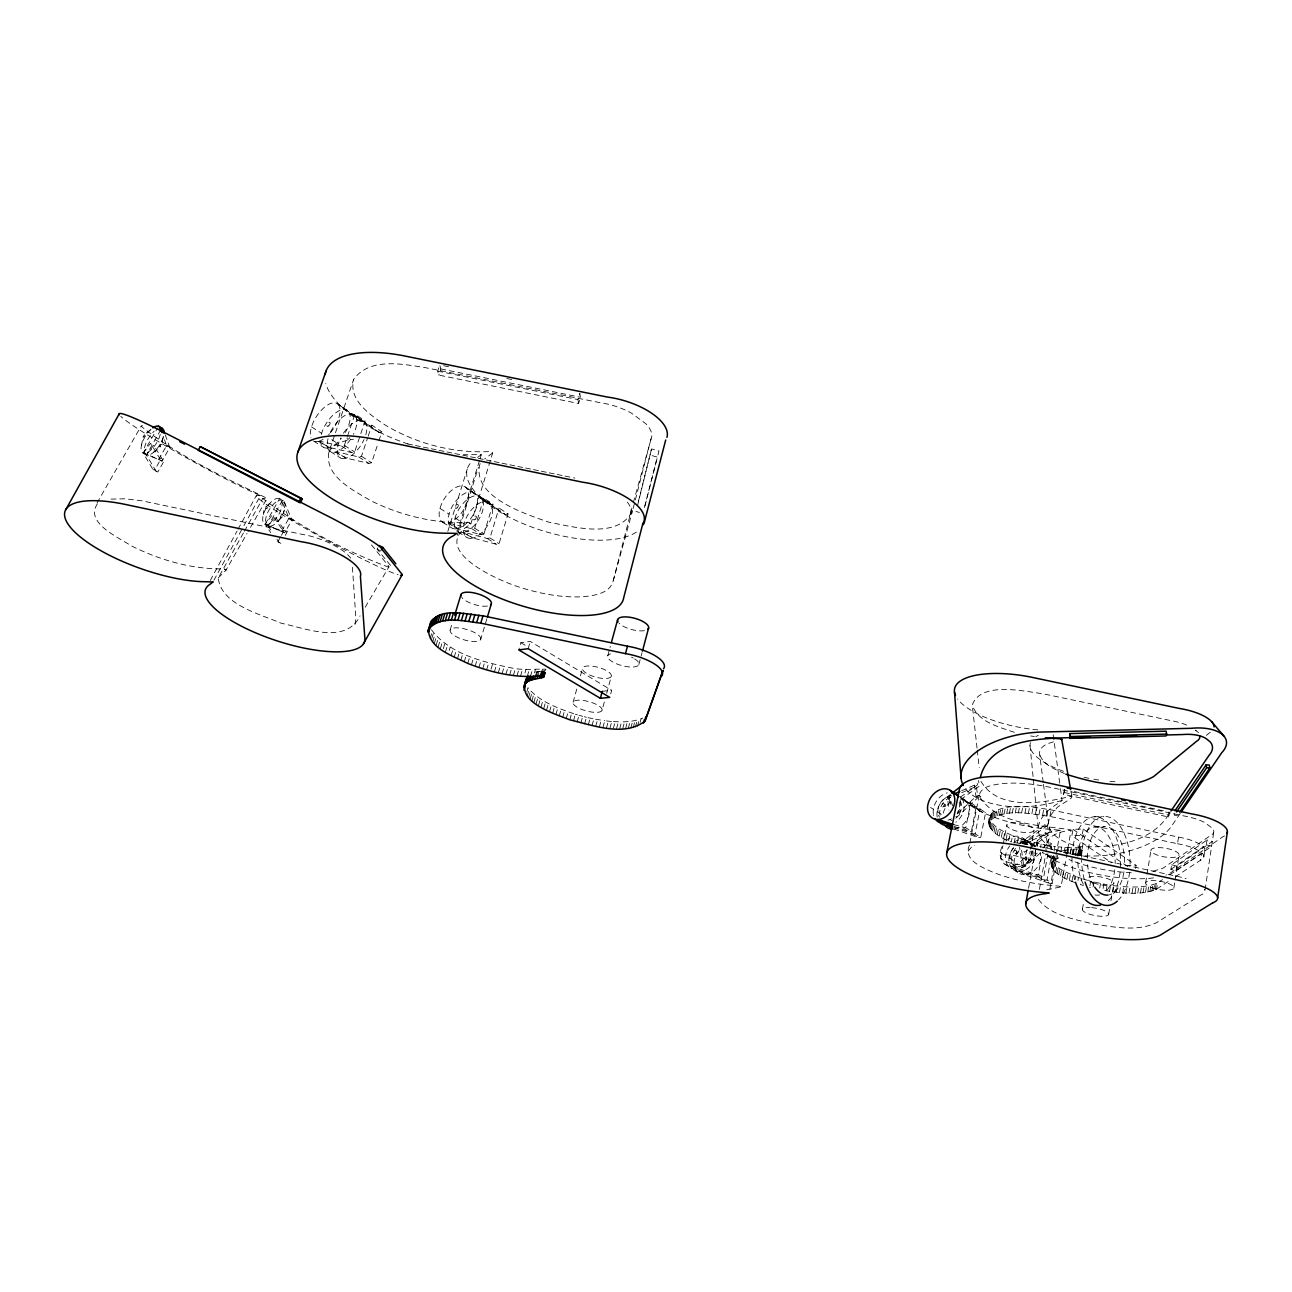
<?xml version="1.0" encoding="UTF-8"?>
<svg xmlns="http://www.w3.org/2000/svg" width="1292" height="1292" viewBox="0 0 1292 1292"><rect width="100%" height="100%" fill="white"/><g stroke="black" fill="none" stroke-linecap="round" stroke-linejoin="round"><path stroke-width="0.75" stroke-dasharray="5 3.75" d="M980.951 781.321C998.522 810.795 1041.837 803.333 1069.905 796.502C1078.255 796.098 1056.614 805.95 1056.21 808.776C1032.841 830.853 1068.952 848.246 1088.575 846.728C1118.113 847.423 1153.998 840.591 1169.793 812.668M977.043 748.133L972.278 705.125C980.58 680.949 1024.346 691.382 1043.306 693.836L1170.407 720.5A31.121 11.16 9.2 0 1 1188.269 725.781M161.694 444.658L160.466 444.545L159.74 446.806L161.565 445.159L163.616 435.517M1066.255 857.484L1071.084 830.126L1068.807 829.416C1039.236 825.33 996.503 824.425 979.239 796.179C980.079 786.343 992.854 785.116 1000.509 783.76C1017.951 781.951 1035.586 784.099 1052.641 787.845L1183.601 815.882A32.219 10.255 9.6 0 1 1204.838 822.6L1212.542 828.35A32.203 10.239 9.5 0 1 1210.313 835.649L1162.671 868.402L1151.43 871.664M969.436 845.081C962.992 859.681 981.403 867.045 991.707 871.712C1012.993 880.433 1035.909 884.342 1058.746 886.086L1061.055 886.829L1065.9 859.438M990.415 815.155C989.107 826.735 1004.255 831.402 1012.524 835.714L1011.345 841.98C999.475 838.12 980.257 826.282 992.724 812.232C1010.409 802.542 1032.13 807.08 1051.107 809.858L1178.546 837.119A28.214 8.721 9.7 0 1 1201.447 853.705M480.107 463.489C470.724 496.645 525.553 513.99 548.761 522.178C573.713 526.861 618.464 539.765 632.628 510.55L650.813 439.409A43.007 19.17 16.5 0 0 645.871 423.76L631.368 413.085A43.056 19.218 16.6 0 0 600.764 402.813L426.166 367.816C402.926 364.053 369.754 357.125 353.685 379.331L328.83 452.216C324.373 476.522 353.394 490.379 370.772 500.666C400.665 515.556 434.047 523.583 467.51 522.646A3.521 1.34 17.4 0 1 469.077 522.775L470.837 523.89A3.311 1.26 17.4 0 1 470.498 524.342C427.313 549.471 498.76 580.851 519.513 587.182C539.83 593.626 561.164 597.825 582.547 596.759C593.787 595.677 610.018 593.771 613.248 580.689L632.628 510.55M431.447 629.753C449.874 654.333 483.063 662.085 511.729 667.98C522.985 670.467 534.517 668.804 545.789 669.191C546.661 672.244 535.13 670.677 532.595 673.31M142.508 425.601L141.232 426.408C178.183 455.801 221.901 476.247 264.214 496.919L267.024 498.47L248.016 531.739M144.252 434.645L143.412 437.18L145.14 435.452L144.316 434.597L150.647 429.574M1205.081 889.768L1213.689 832.419M1175.203 876.897L1200.494 860.262L1201.495 853.721L1169.002 875.33M1203.869 856.58L1204.871 850.007M1170.891 869.403L1206.308 844.807L1207.051 839.962L1212.445 841.415L1176.77 866.141L1176.043 870.792L1170.891 869.403L1171.618 864.768L1207.051 839.962M1173.879 887.927L1174.783 882.113M1175.09 880.175L1179.015 855.013A14.244 4.361 9.8 0 0 1158.601 847.633A14.244 4.361 9.8 0 0 1157.309 855.078A14.244 4.361 9.8 0 0 1179.015 855.013M1178.546 837.119L1177.513 843.724L1049.911 816.415C1030.645 814.331 1004.885 806.886 989.188 821.518M1089.899 885.763L1090.69 881.209L1103.852 884.148L1102.819 890.236C1120.003 892.917 1138.43 895.711 1155.242 889.817L1156.227 883.599L1162.509 879.642M1155.242 889.817L1156.647 889.106L1157.648 882.888M1064.447 789.428L1063.574 794.305L1168.21 816.915L1168.985 811.974M1168.21 816.915L1169.858 811.877M1147.781 892.013L1148.766 885.827L1156.227 883.599M1149.896 891.561L1150.897 885.375M1151.866 891.044L1152.852 884.858M1153.643 890.463L1154.628 884.261M1137.784 893.095L1138.785 886.958L1148.766 885.827M1140.481 892.933L1141.482 886.78M1143.065 892.691L1144.05 886.538M1145.633 882.969L1150.93 850.184M1145.487 892.384L1146.488 886.215M1129.014 893.16L1130.032 887.039L1138.785 886.958M1135.603 868.482L1136.12 865.333L1083.261 829.012L1073.006 829.335L1071.859 835.779L1111.669 862.781M1132.034 893.208L1133.052 887.087M1134.974 893.192L1135.975 887.055M243.397 533.031L218.251 577.912C220.98 604.785 260.435 614.12 281.333 623.261C305.3 628.154 345.836 645.176 360.097 615.848M1119.502 892.578L1120.503 886.473L1130.032 887.039M1122.732 892.837L1123.749 886.732M1125.913 893.03L1126.915 886.91M1109.537 891.367L1110.555 885.278L1120.503 886.473M1108.697 914.268L1109.667 908.454M1110.975 900.686L1113.898 883.227M1112.88 891.835L1113.914 885.747M1116.207 892.239L1117.225 886.134M1106.178 890.834L1107.212 884.745L1110.555 885.278M1093.92 882.032L1092.87 888.105L1089.64 887.281M1099.734 888.072L1100.509 883.502M1082.421 909.326L1083.746 901.59M1043.242 782.354L1039.43 753.058C1040.173 745.258 1049.411 742.932 1055.726 741.285M1083.261 829.012L1082.131 835.472L1071.859 835.779M1080.225 847.713L1071.391 847.633L1070.277 853.931L1079.127 854.028L1080.225 847.713L1082.631 848.15L1081.356 854.61L1075.396 855.304M1075.154 879.481L1075.687 876.428C1067.547 872.31 1051.026 868.062 1053.012 856.354C1045.389 871.018 1064.075 878.415 1074.637 882.517M1079.127 854.028L1080.823 847.794M1079.773 855.143L1080.887 848.828L1082.631 848.15M1080.177 855.062L1081.436 847.891M1080.548 854.981L1081.646 848.666M1080.855 854.868L1082.034 848.004M1081.129 854.755L1082.228 848.44M1077.964 880.514L1078.497 877.462L1075.687 876.428M1078.497 877.462L1081.42 878.463L1080.354 884.552L1083.374 885.504M1070.147 854.093L1070.971 849.377L1080.887 848.828M1066.934 879.254L1067.999 873.15M1072.844 853.883L1073.668 849.167M1073.345 853.931L1074.443 847.633M1069.372 880.369L1070.438 874.28M1075.671 853.737L1076.494 849.006M1071.94 881.451L1073.006 875.362M1077.835 855.239L1079.046 847.584M1078.529 853.964L1079.628 847.633M1057.131 873.457L1058.229 867.336M1060.845 851.864L1061.685 847.148L1071.391 847.633M1058.746 874.636L1059.844 868.515M1064.156 852.106L1064.996 847.391M1060.554 875.798L1061.636 869.694M1065.496 853.188L1066.045 850.055L1070.971 849.377M1062.525 876.961L1063.591 870.856M1067.402 852.268L1068.226 847.552M1067.87 852.817L1068.436 849.684M1064.64 878.108L1065.722 872.019M1051.365 855.918L1056.485 859.293L1052.189 883.324L1047.037 880.013L1051.365 855.918L1048.684 855.982L1045.68 853.883M1051.284 865.543L1052.592 857.323M1063.574 794.305L1064.996 789.25M1054.094 851.153L1054.934 846.454L1061.685 847.148M1051.494 866.609L1053.642 855.433M1051.93 867.707L1053.028 861.554M1051.898 862.539L1053.384 860.763L1054.498 854.561M1052.56 868.822L1053.674 862.685M1053.384 860.763L1055.548 853.737M1049.911 889.106L1060.457 830.223L1053.626 829.626A72.917 23.353 10.9 0 1 962.572 798.472M1053.416 869.968L1054.514 863.831M1054.433 859.955L1055.693 859.196L1056.808 852.962M1057.486 851.557L1058.342 846.841M1055.693 859.196L1057.163 858.486L1058.277 852.252M1055.693 872.294L1056.791 866.173M1047.941 853.657L1043.581 877.785L1038.364 874.442L1042.418 852.122M1044.033 848.004L1044.598 844.871L1027.689 840.947L1012.524 835.714M1049.911 816.415L1051.107 809.858M1039.382 889.397L1045.826 853.786M1046.197 851.799C1044.081 835.601 1058.439 831.854 1071.084 830.158M1047.489 848.602L1048.054 845.469L1054.934 846.454M1050.945 849.135L1051.51 846.002M1028.561 888.282L1036.895 842.788M1042.644 815.107L1043.839 808.566M1037.153 846.615L1037.734 843.482M1040.577 847.342L1041.158 844.209M1046.278 815.72L1047.473 809.18M1031.872 813.718L1033.083 807.193M1027.124 844.08L1027.689 840.947M1035.425 814.105L1036.636 807.565M1030.418 844.968L1030.984 841.851M1028.093 862.491L1030.192 851.105M1030.548 849.215L1034.036 830.239M1039.026 814.558L1040.222 808.033M1033.762 845.824L1034.343 842.691M1017.418 842.626L1018.29 837.943M1024.96 813.201L1026.171 806.692M1020.47 843.676L1021.342 838.992M1028.384 813.427L1029.595 806.902M1023.894 843.111L1024.475 839.994M1008.632 840.817L1009.811 834.567M1015.27 813.056L1016.481 806.563M1018.387 813.023L1019.598 806.531M1014.172 843.111L1015.351 836.845M1021.617 813.072L1022.844 806.563M1004.142 814.025L1005.37 807.565M1001.365 837.2L1002.56 830.918M1006.694 813.669L1007.922 807.193M1003.642 838.427L1004.821 832.161M1000.751 857.177L1002.899 845.824M1003.254 843.934L1006.823 825.023M1009.407 813.379L1010.635 806.902M1006.064 839.638L1007.243 833.372M1012.266 813.185L1013.493 806.692M994.113 816.964L995.341 810.552M992.627 830.901L993.839 824.603M995.728 816.237L996.956 809.809M994 832.177L995.211 825.879M997.553 815.575L998.781 809.147M995.567 833.437L996.778 827.138M999.572 814.994L1000.799 808.55M997.327 834.697L998.522 828.414M1001.768 814.477L1002.996 808.017M999.265 835.956L1000.46 829.674M988.735 823.682L990.076 816.221M988.848 824.829L990.964 814.122M989.188 825.992L991.739 813.153M989.72 827.203L990.948 820.872M991.497 818.627L992.724 812.232M990.479 828.414L991.707 822.1M992.692 817.771L993.919 811.36M991.448 829.658L992.676 823.343M979.998 808.937L985.554 812.603L980.757 837.426L975.153 833.824L979.998 808.937L977.285 809.05L960.344 797.326M141.393 445.675L143.218 436.405M970.663 802.784L976.268 806.483L971.39 831.402L965.738 827.768L970.663 802.784L967.934 802.897L961.329 798.262M969.824 843.111L979.497 793.676M365.232 607.175L389.037 566.639L370.594 543.77A38.469 2.794 28.6 0 0 369.237 542.236M638.313 501.748L651.523 448.938L658.968 450.989L644.514 507.611M637.521 505.689L651.523 448.938M613.248 580.689L632.773 504.655M644.417 507.578L657.305 457.093L649.844 455.042M470.805 524.019L492.704 452.911L489.442 451.57C453.217 453.379 416.767 443.802 385.662 425.326C370.675 415.297 348.097 400.326 353.685 379.331M637.457 726.475L639.265 719.596L642.689 718.094M640.17 722.325L641.09 718.885M628.283 728.365L630.108 721.517L639.265 719.596M630.851 728.042L632.66 721.178M633.242 727.606L635.05 720.758M635.438 727.089L637.247 720.225M619.692 728.769L621.5 721.953L630.108 721.517M638.862 664.54L642.011 652.735M622.696 728.736L624.52 721.905M625.57 728.591L627.379 721.76M282.237 516.332C277.909 513.522 282.027 524.213 284.095 510.808M609.937 728.317L611.762 721.517L621.5 721.953M613.296 728.559L615.121 721.76M616.542 728.72L618.367 721.905M610.712 693.852L611.665 690.316L530.253 641.446L520.886 642.689L518.786 649.908M602.944 727.541L604.785 720.742L611.762 721.517M606.481 727.977L608.306 721.178M592.011 725.7L593.868 718.917L604.785 720.742M595.709 726.395L597.55 719.612M602.072 710.293A15.036 4.829 15.2 0 0 581.658 700.296A15.036 4.829 15.2 0 0 579.026 708.242A15.036 4.829 15.2 0 0 602.072 710.293L604.64 700.829M606.691 693.271L611.31 676.233A14.939 5.039 15.3 0 0 591.106 666.058A14.939 5.039 15.3 0 0 588.377 674.376A14.939 5.039 15.3 0 0 611.31 676.233M599.359 727.008L601.2 720.225M265.425 508.095C270.545 510.502 264.117 500.327 263.406 514.523M584.565 724.037L586.423 717.27L593.868 718.917M588.296 724.909L590.153 718.126M607.725 655.916L610.325 646.371M573.454 720.984L575.328 714.218C558.322 708.387 539.765 702.057 527.976 687.732L526.005 694.611M577.136 722.067L579.01 715.3L575.328 714.218M580.851 723.1L582.708 716.317L586.423 717.27M566.219 718.61L568.109 711.827M573.083 702.331L577.282 687.199M580.431 675.845L582.53 668.271M569.804 719.822L571.678 713.055M633.306 502.733L651.62 437.132M559.258 715.994L561.148 709.211M562.698 717.318L564.588 710.552M549.536 711.714L551.458 704.931M552.669 713.184L554.575 706.401M555.915 714.605L557.805 707.822M540.993 707.144L542.915 700.329M543.69 708.694L545.612 701.895M546.548 710.212L548.47 703.429M540.476 674.553L541.477 671.033M541.106 674.085L542.624 668.788M541.203 675.877L543.205 668.82M533.903 702.412L535.841 695.581M541.816 675.942L543.835 668.868M542.688 674.279L543.69 670.758M542.462 676.023L544.465 668.949M543.108 676.12L545.127 669.062M536.083 703.995L538.021 697.163M543.415 677.509L545.789 669.191M543.738 677.379L545.999 670.16M544.19 677.04L546.468 669.337M538.457 705.577L540.395 698.762M530.414 676.556L532.433 669.514M527.152 696.13L529.122 689.266M534.468 672.922L535.469 669.401M528.525 697.68L530.495 690.816M535.615 675.49L536.632 671.985M536.325 676.233L538.344 669.191M530.108 699.247L532.078 692.399M537.94 674.973L538.958 671.452M531.9 700.829L533.854 693.982M524.956 672.938L525.973 669.418M527.249 676.54L529.268 669.514M513.376 675.49L515.411 668.497M516.994 675.91L519.029 668.901M528.153 648.697L530.253 641.446M520.531 676.233L522.549 669.224M505.915 674.359L507.966 667.366M509.678 674.973L511.729 667.98M494.384 671.953L496.435 664.96M578.59 403.492L577.992 399.583L579.833 393.333L580.415 397.242L578.59 403.492L438.812 375.1L437.713 371.127L439.716 364.925L440.814 368.914L438.812 375.1M498.26 672.841L500.311 665.865M502.103 673.649L504.155 666.656M486.616 669.902L488.683 662.909M491.008 669.224L492.559 663.975M478.928 667.528L481.012 660.535M482.756 668.755L484.839 661.762M471.418 664.863L473.518 657.886M480.737 639.298A15.989 5.362 16.6 0 0 459.258 627.96A15.989 5.362 16.6 0 0 456.334 636.762A15.989 5.362 16.6 0 0 480.737 639.298L486.874 618.755M475.149 666.236L477.233 659.243M460.743 660.438L462.859 653.429M458.595 532.191A20.817 11.16 -57.3 0 0 463.166 532.53L473.05 538.021L496.257 544.223L499.051 543.722L508.031 513.909L499.035 508.047L496.257 508.612L480.317 496.774A20.817 11.16 -57.3 0 0 459.79 507.756A20.817 11.16 -57.3 0 0 457.368 531.497L479.542 460.453M464.216 661.956L466.315 654.963M467.769 663.442L469.868 656.449M508.031 513.909L505.237 514.458L481.383 497.695A20.817 11.16 -57.3 0 1 480.317 516.671A20.817 11.16 -57.3 0 1 464.022 532.32L487.181 538.473L489.975 537.94L499.035 508.047M454.17 657.224L456.286 650.215M457.4 658.855L459.516 651.846M445.369 652.185L447.517 645.16M483.87 534.064L492.995 504.122L483.886 498.179L481.108 498.76L465.265 486.987A20.947 11.095 -57.3 0 0 442.139 502.669A20.947 11.095 -57.3 0 0 447.953 522.937L457.11 528.703L481.092 534.597L483.87 534.064L474.665 528.218L471.887 528.767L447.953 522.937M449.212 650.377L450.278 646.872M451.086 655.577L453.217 648.568M438.101 647.001L440.265 639.944M474.665 528.218L483.886 498.179M440.33 648.729L442.494 641.688M443.301 648.697L444.916 643.432M450.117 630.125L452.41 622.663M430.139 638.49L432.335 631.384M431.835 638.361L433.482 633.048M432.658 641.833L434.839 634.743M434.257 643.529L436.438 636.455M436.082 645.257L438.246 638.2M480.139 458.531L481.318 454.687L473.357 454.655A99.306 42.055 18.9 0 1 463.521 454.671M457.32 535.324L478.395 467.316M447.823 531.367L467.268 469.044M328.039 438.731A21.98 10.546 -57.2 0 0 335.5 452.055L346.434 458.159L368.85 463.392L371.611 462.73L378.249 442.672M378.863 440.847L381.883 431.738L371.854 425.197L369.092 425.924L354.089 414.619A21.98 10.546 -57.2 0 0 330.187 432.788M350.649 439.135A21.98 10.546 -57.2 0 1 336.356 451.796L358.708 456.948L361.453 456.27L367.574 438.004M368.188 436.163L371.854 425.197M314.747 441.476A22.125 10.449 -57.2 0 0 318.543 441.347L329.605 447.533L351.892 452.636L354.654 451.942L360.193 435.469M360.807 433.627L365.103 420.821L354.929 414.183L352.183 414.926L337.325 403.702A22.125 10.449 -57.2 0 0 318.704 413.327A22.125 10.449 -57.2 0 0 310.968 437.81M320.271 440.766A22.125 10.449 -57.2 0 1 319.382 441.105L341.605 446.111L344.366 445.417L346.854 438.069M347.467 436.228L354.929 414.183M354.945 624.537L355.914 618.723L352.199 563.829M492.688 452.975L484.613 458.935M210.257 580.496L237.082 531.028M238.035 529.252L256.236 495.692M213.891 580.237L242.961 527.411M243.93 525.65L260.403 495.708L255.041 493.221A89.1 6.089 28.9 0 1 176.633 452.265A89.1 6.089 28.9 0 1 120.802 416.363M390.491 565.379L377.135 549.084L379.121 545.482M281.737 531.109L289.037 518.027L281.898 501.361L284.773 503.089L291.96 519.755L293.655 520.434L289.037 518.027L291.96 519.755L284.66 532.821L265.167 524.294A14.793 6.993 -58.6 0 1 265.845 508.822A14.793 6.993 -58.6 0 1 279.589 498.534L280.364 498.954A14.793 6.993 -58.6 0 1 278.991 514.038A14.793 6.993 -58.6 0 1 266.055 524.536L284.66 532.821M280.574 536.907L277.925 541.623L276.262 540.928L280.865 543.334M281.446 535.324L284.095 530.592L282.415 529.914L272.273 514.959L265.167 524.294L270.722 532.611M285.257 535.453L287.018 532.304L285.338 531.626L275.164 516.655L268.074 525.989L272.515 532.643M968.273 851.024L971.632 846.971L974.749 845.307M244.366 531.303L262.744 498.502L266.992 498.534M265.167 524.294L279.589 498.534L283.255 500.682A14.777 7.009 -58.6 0 1 281.898 515.766A14.777 7.009 -58.6 0 1 268.946 526.232L264.779 524.1M282.48 500.262L268.074 525.989A14.777 7.009 -58.6 0 1 268.736 510.518A14.777 7.009 -58.6 0 1 282.48 500.262L283.255 500.682M156.219 471.386L146.4 455.01L153.748 445.175L162.76 459.887L164.359 460.501L157.802 472.032L152.989 469.513L143.202 453.137L157.576 427.91M160.757 429.816L146.4 455.01L142.831 452.959M150.986 429.364A15.52 6.525 -58.4 0 0 142.039 443.301A15.52 6.525 -58.4 0 0 143.202 453.137L158.835 459.258L166.603 445.595L163.26 436.373M160.256 434.419A15.52 6.525 -58.4 0 1 144.042 453.33L162.049 461.131L169.801 447.484L164.455 432.723M97.045 502.927L141.329 425.714M218.251 577.912L225.858 570.337L247.03 533.467M328.83 452.216C333.53 443.301 344.302 440.653 353.491 439.199M1180.258 813.395L1172.393 824.877A69.284 33.301 -8.1 0 1 1077.996 855.223M143.202 453.137L150.566 443.285L159.546 457.998L161.129 458.612L154.572 470.159L152.989 469.513M97.401 503.799C84.4 522.808 118.88 537.537 131.009 545.692C159.481 559.953 190.974 569.191 222.999 568.884A3.133 1.017 18.8 0 1 224.307 569.013L226.019 569.966A2.939 0.953 18.9 0 1 225.858 570.337M277.586 521.661L281.527 517.559M266.233 506.819L270.706 502.346M1037.218 853.091L1027.092 862.329L1028.803 863.444L1040.383 852.914M1043.015 847.827L1047.36 843.87L1050.057 842.772L1051.769 843.918L1046.165 847.633M1081.356 854.61L1079.724 854.109M1206.389 735.39L1209.409 732.871A37.226 13.518 9.1 0 0 1211.411 731.595M153.344 452.507L160.579 446.612M950.46 794.418L947.391 796.793A13.146 9.803 -57.1 0 0 939.478 817.109M960.408 797.132L977.414 784.955L976.93 781.159M960.683 799.57L979.271 786.198L978.545 780.497M1019.097 843.628L1047.214 823.424L1048.571 832.71L1031.985 844.209M1022.408 843.563L1048.91 824.571L1050.283 833.841L1029.078 848.796M1027.528 849.958L1024.443 852.268L1022.989 849.264M477.523 457.433L481.318 454.687M1060.457 788.605L1062.056 800.572L1057.696 803.608A69.284 33.301 -8.1 0 0 1076.107 854.981M1176.043 870.792L1211.718 846.26L1206.308 844.807M1156.647 889.106L1168.453 881.338M951.364 818.837L950.024 819.516A13.146 9.803 -57.1 0 1 947.957 820.162M1031.339 851.073A12.629 9.819 -57.2 0 1 1023.458 865.156L1022.133 865.769A12.629 9.819 -57.2 0 1 1010.877 861.877A12.629 9.819 -57.2 0 1 1013.671 847.649M1032.857 850.798A12.613 9.819 -57.2 0 1 1025.186 866.254L1023.862 866.884A12.613 9.819 -57.2 0 1 1012.347 862.378A12.613 9.819 -57.2 0 1 1016.465 847.617M961.652 790.704L974.539 785.1L976.397 786.343L977.834 797.713L956.968 817.077L955.095 815.882L975.977 796.47L978.722 795.307L980.58 796.534L977.834 797.713L975.977 796.47L974.539 785.1M961.668 792.723L976.397 786.343M1020.438 843.175L1045.729 832.791L1047.441 833.921L1049.072 845L1047.36 843.87L1045.729 832.791M1023.958 843.563L1047.441 833.921M940.027 815.3A13.13 9.803 -57.1 0 1 949.249 798.004L950.605 797.519A13.13 9.803 -57.1 0 1 951.3 797.342M1057.163 858.486L1058.826 857.856M951.445 795.872A13.146 9.803 -57.1 0 0 948.748 796.292L947.391 796.793L948.926 810.036M318.543 441.347L329.605 447.533A22.029 10.498 -57.2 0 0 341.459 438.182M335.5 452.055L346.434 458.159A21.883 10.594 -57.2 0 0 364.021 439.571M1046.698 889.817L1061.023 886.861L1060.038 886.264M352.183 414.926L362.358 421.531L365.103 420.821M369.092 425.924L379.121 432.449L381.883 431.738M1061.798 851.024L1066.045 850.055M463.166 532.53L473.05 538.021A20.737 11.192 -57.3 0 0 489.329 522.452A20.737 11.192 -57.3 0 0 490.314 503.525L480.317 496.774M1062.056 800.572L1055.257 802.122A72.094 36.564 -7.4 0 1 964.123 786.78M1060.457 830.223L1055.935 831.192A70.204 21.221 10.4 0 0 1037.395 845.549M481.108 498.76L490.217 504.688L492.995 504.122M602.282 691.301L611.665 690.316M388.908 567.253C344.399 550.877 300.455 527.168 262.744 498.502M111.031 499.116L124.936 498.793L141.716 500.779L302.021 534.323A38.437 13.291 18.4 0 1 337.374 547.259A38.389 13.275 18.4 0 1 350.649 558.176M1001.994 846.696A15.843 12.274 -57.2 0 0 1010.764 865.882L1035.683 874.474L1040.9 877.817L1043.581 877.785M1010.764 865.882L1015.997 869.209L1040.9 877.817M1013.267 848.133A15.762 12.274 -57.2 0 0 1009.343 863.557A15.762 12.274 -57.2 0 0 1019.453 871.422L1044.356 880.046L1049.508 883.357L1052.189 883.324M1019.453 871.422L1024.621 874.716L1049.508 883.357M976.268 806.483L973.554 806.596L967.934 802.897M977.285 809.05L982.857 812.7L985.554 812.603M1094.308 816.754L1103.836 816.431M953.706 824.619L965.738 827.768M953.787 826.299L968.677 831.499L971.39 831.402M953.819 827.397L972.424 833.905L975.153 833.824M1094.857 826.961L1104.385 826.67M953.851 829.028L978.028 837.507L980.757 837.426M1048.684 855.982L1053.82 859.341L1056.485 859.293M1125.978 865.511L1136.12 865.333M1035.683 874.474L1038.364 874.442M1044.356 880.046L1047.037 880.013M1177.432 815.413L1174.347 815.252L1173.814 812.442M1131.259 872.73C1110.006 871.793 1088.785 867.675 1069.082 859.584M1013.865 842.513L1033.826 845.323L1174.25 875.734A32.494 9.496 9.9 0 1 1186.072 878.625M260.403 495.708L258.917 495.547A83.076 5.572 28.6 0 0 307.141 529.397A83.076 5.572 28.6 0 0 397.984 574.682M1030.661 735.939L1034.343 736.521M1044.598 844.871L1048.054 845.469M1103.852 884.148L1107.212 884.745M443.657 365.733L449.584 366.928M506.819 378.524L512.73 379.735M440.814 368.914L580.415 397.242M437.713 371.127L577.992 399.583M407.578 443.915L413.488 445.126M415.459 445.53L421.353 446.741M423.324 447.129L429.235 448.34M431.205 448.744L437.1 449.955M439.07 450.359L444.965 451.554M446.935 451.958L452.846 453.169M454.816 453.573L460.711 454.768M462.681 455.172L468.592 456.383M470.546 456.787L476.457 457.982M478.428 458.385L484.322 459.597M486.293 460L492.204 461.196M494.174 461.599L500.069 462.811M502.039 463.214L507.95 464.426M509.904 464.813L515.815 466.024M517.785 466.428L523.68 467.639M525.65 468.043L531.561 469.238M533.531 469.642L539.426 470.853M541.396 471.257L547.307 472.452M549.262 472.856L555.172 474.067M557.143 474.471L563.037 475.666M565.008 476.07L574.843 478.088M1074.314 791.544L1127.561 803.043M1141.369 806.014L1167.015 811.554M1064.414 792.529L1169.325 815.171M469.077 522.775L470.837 523.89M1171.618 864.768L1176.77 866.141M635.922 511.487L639.427 512.44M579.01 715.3L582.708 716.317M1087.525 880.337L1081.42 878.463M1014.365 732.338C999.136 726.96 978.173 722.147 972.278 705.125M1064.414 773.569C1054.934 769.176 1041.837 764.557 1039.43 753.058M377.135 549.084L380.785 551.022M224.323 569.029L226.019 569.966M158.835 459.258L162.049 461.131M520.886 642.689L526.086 645.79M313.52 440.992L323.711 447.403M330.461 451.651L340.507 457.982M442.768 522.323L451.909 528.073M457.966 531.884L466.993 537.553M311.517 426.893L321.66 433.321M331.689 439.684L338.342 443.915M341.605 446.111L351.892 452.636M358.708 456.948L368.85 463.392M439.974 508.402L449.067 514.168M455.091 517.995L464.054 523.68M471.887 528.767L481.092 534.597M487.181 538.473L496.257 544.223M1004.788 864.154L1010.021 867.481M1013.493 869.694L1018.661 872.972M344.366 445.417L354.654 451.942M361.453 456.27L371.611 462.73M489.975 537.94L499.051 543.722M1013.913 865.365L1015.641 866.464M950.024 819.516L951.897 820.711M963.008 827.865L968.677 831.499M972.424 833.905L978.028 837.507M930.531 807.452L933.373 809.26M937.12 811.667L942.724 815.252A16.36 12.258 -57.2 0 1 953.189 800.265M1000.347 852.219L1005.564 855.562M1009.02 857.775L1014.188 861.086M1023.458 865.156L1025.186 866.254M337.325 403.702L362.358 421.531M354.089 414.619L379.121 432.449M465.265 486.987L490.217 504.688M496.257 508.612L505.237 514.458M952.769 805.659L949.249 798.004L947.391 796.793L950.896 804.448M948.748 796.292L950.605 797.519M959.552 796.486L982.857 812.7M1005.935 841.076A15.843 12.274 -57.2 0 1 1022.311 837.781L1028.707 842.142A15.795 12.274 -57.2 0 1 1030.645 844.613M1019.953 842.949A15.762 12.274 -57.2 0 1 1030.919 843.434L1034.763 845.969M1028.707 842.142L1022.311 837.781M1034.698 846.082L1030.919 843.434M1044.534 824.522L1046.229 825.669M1073.006 829.335L1128.465 867.11M1046.294 854.093L1053.82 859.341M1035.15 846.502L1032.147 844.403A15.762 12.274 -57.2 0 1 1033.665 846.195M1034.731 846.357L1023.522 838.734A15.843 12.274 -57.2 0 1 1026.656 844.322M1198.556 732.645L1195.407 730.174A31.105 11.144 9.2 0 1 1198.605 733.242M1052.092 849.393L1047.99 841.916M276.973 539.297L279.185 542.624M1038.461 899.555C1051.22 915.818 1074.25 918.967 1093.129 923.974C1113.769 926.929 1136.879 932.033 1156.518 922.682L1201.431 894.694A32.478 9.48 9.9 0 0 1204.774 891.738M1070.858 790.817L1071.908 796.76M1021.584 850.281L1023.862 866.884L1022.133 865.769L1019.598 847.326M1053.222 734.793L1060.183 786.618M1043.5 784.309L1049.088 827.268M949.249 798.004L950.137 805.578M977.253 750.087L979.207 767.674M1029.999 745.484L1033.132 777.235M1033.342 779.221L1038.251 828.834M1035.457 850.814A15.762 12.274 -57.2 0 1 1020.276 871.389L1025.46 874.684A15.714 12.274 -57.2 0 0 1040.189 852.51M1026.898 849.716A15.843 12.274 -57.2 0 1 1011.588 865.85L1016.82 869.177A15.795 12.274 -57.2 0 0 1032.211 851.25M1015.997 869.209A15.795 12.274 -57.2 0 1 1005.87 861.344A15.795 12.274 -57.2 0 1 1009.827 845.905M1014.091 842.029A15.795 12.274 -57.2 0 1 1027.495 841.189M1024.621 874.716A15.714 12.274 -57.2 0 1 1014.236 865.608A15.714 12.274 -57.2 0 1 1020.422 849.361M1031.694 845.226A15.714 12.274 -57.2 0 1 1035.393 846.405M960.101 800.685A16.441 12.258 -57.2 0 1 957.485 813.798M933.664 815.591A16.441 12.258 -57.2 0 1 933.47 814.751M933.308 813.879A16.441 12.258 -57.2 0 1 947.278 792.852M954.707 828.915A16.36 12.258 -57.2 0 0 968.209 817.093A16.36 12.258 -57.2 0 0 966.319 801.105L960.763 797.455A16.408 12.258 -57.2 0 1 955.822 822.277M960.731 798.601A16.36 12.258 -57.2 0 1 965.108 800.152M937.217 817.158A16.408 12.258 -57.2 0 1 951.009 795.291M1204.499 889.267A32.478 9.48 9.9 0 1 1204.887 890.543M1224.558 835.908A38.518 12.258 9.5 0 1 1222.49 836.99L1171.763 872.003A70.204 21.221 10.4 0 1 1165.885 875.104M1153.498 877.93A70.204 21.221 10.4 0 1 1042.628 852.397M1114.915 781.692A68.024 23.45 10.1 0 1 1106.889 781.03M1098.733 779.997A68.024 23.45 10.1 0 1 1090.561 778.624M1088.93 778.301A68.024 23.45 10.1 0 1 1084.085 777.267M1063.51 771.308A68.024 23.45 10.1 0 1 1030.515 742.593M1035.78 736.715A68.024 23.45 10.1 0 1 1038.3 735.31M1037.896 729.867A70.592 25.743 10.7 0 1 957.63 699.004M960.15 800.846A13.13 9.803 -57.1 0 1 955.805 818.224M959.294 802.09A13.146 9.803 -57.1 0 1 957.534 812.539M1021.1 843.014A12.629 9.819 -57.2 0 1 1028.303 844.677M1024.168 843.967A12.613 9.819 -57.2 0 1 1027.915 844.532M1093.839 885.731A34.27 18.621 87.8 0 1 1087.589 864.736M1087.363 858.211A34.27 18.621 87.8 0 1 1107.082 826.832A34.27 18.621 87.8 0 1 1124.589 865.495M1123.975 871.712A34.27 18.621 87.8 0 1 1109.23 894.872M1084.343 879.545A44.542 24.209 87.8 0 1 1081.614 860.246M1081.598 857.404A44.542 24.209 87.8 0 1 1107.244 816.657A44.542 24.209 87.8 0 1 1130.015 866.884M1129.579 872.278A44.542 24.209 87.8 0 1 1118.614 899.894M1099.67 894.904A34.141 18.669 87.9 0 1 1094.986 894.904M1083.374 884.261A34.141 18.669 87.9 0 1 1077.77 860.553M1077.835 856.225A34.141 18.669 87.9 0 1 1097.57 827.122A34.141 18.669 87.9 0 1 1115.158 863.541M1114.738 869.807A34.141 18.669 87.9 0 1 1105.209 891.948M1074.734 879.642A44.38 24.273 87.9 0 1 1072.005 857.581M1072.102 854.771A44.38 24.273 87.9 0 1 1098.507 817.158A44.38 24.273 87.9 0 1 1120.519 867.029M1120.083 872.407A44.38 24.273 87.9 0 1 1106.388 902.301M1091.643 907.614A13.372 3.698 10.7 0 1 1108.488 914.833A13.372 3.698 10.7 0 1 1087.444 913.444A13.372 3.698 10.7 0 1 1090.093 907.517M1177.496 843.741A28.246 8.656 9.7 0 1 1200.446 860.246M472.194 538.215A20.737 11.192 -57.3 0 1 466.186 517.995A20.737 11.192 -57.3 0 1 489.248 502.588M457.11 528.703A20.866 11.127 -57.3 0 1 451.215 508.45A20.866 11.127 -57.3 0 1 474.325 492.866M365.83 434.726A21.883 10.594 -57.2 0 0 365.038 421.983L355.09 415.507A21.98 10.546 -57.2 0 1 353.41 434.338M345.578 458.402A21.883 10.594 -57.2 0 1 340.733 437.956M343.43 433.256A21.883 10.594 -57.2 0 1 364.037 421.095M330.397 432.723A22.125 10.449 -57.2 0 0 338.31 404.59L348.404 411.163A22.029 10.498 -57.2 0 1 345.368 432.449M329.508 433.741A22.125 10.449 -57.2 0 1 328.588 434.71M322.984 439.345A22.125 10.449 -57.2 0 1 321.159 440.362M328.749 447.791A22.029 10.498 -57.2 0 1 320.513 440.863M321.32 434.483A22.029 10.498 -57.2 0 1 333.207 414.942A22.029 10.498 -57.2 0 1 347.419 410.258M349.744 437.633A2.326 1.13 -57.2 0 1 347.774 439.28A2.326 1.13 -57.2 0 1 347.209 437.713M627.298 502.103A43.54 17.878 16.3 0 1 630.092 514.232M636.358 532.078A92.475 37.694 16.7 0 1 522.162 523.244A92.475 37.694 16.7 0 1 471.418 462.019M408.143 444.012A99.306 42.055 18.9 0 1 325.778 383.466M163.438 436.308A15.504 6.541 -58.4 0 1 147.24 455.204L146.4 455.01A15.504 6.541 -58.4 0 1 145.221 445.175A15.504 6.541 -58.4 0 1 154.152 431.237M634.663 658.888A16.166 5.588 15.1 0 1 634.84 666.801A16.166 5.588 15.1 0 1 613.49 662.376A16.166 5.588 15.1 0 1 610.47 653.865M631.594 657.24A16.166 5.588 15.1 0 1 633.209 658.048M644.466 630.641A16.053 5.83 15.1 0 1 619.11 623.277M487.439 606.061A15.875 5.588 16.7 0 1 461.745 597.372M1024.782 858.324C1027.947 861.457 1026.494 853.56 1024.782 858.324M1018.161 852.026C1016.562 857 1014.834 849.022 1018.161 852.106M943.644 805.837C946.794 809.018 945.534 800.846 943.644 805.837M168.202 446.192L166.603 445.595L171.4 448.082L168.202 446.192M457.966 528.509L448.808 522.727A20.947 11.095 -57.3 0 0 465.168 506.932A20.947 11.095 -57.3 0 0 466.331 487.908L475.375 493.802A20.866 11.127 -57.3 0 1 474.277 512.795A20.866 11.127 -57.3 0 1 457.966 528.509M1026.123 860.117A1.663 1.308 -57.2 0 0 1026.575 857.404A1.663 1.308 -57.2 0 0 1024.249 858.857A1.663 1.308 -57.2 0 0 1026.123 860.117M1015.77 853.431A1.68 1.308 -57.2 0 0 1016.223 850.685A1.68 1.308 -57.2 0 0 1013.897 852.155A1.68 1.308 -57.2 0 0 1015.77 853.431M943.418 806.676A1.744 1.308 -57.2 0 0 943.935 803.85A1.744 1.308 -57.2 0 0 941.561 805.417A1.744 1.308 -57.2 0 0 943.418 806.676M1151.35 887.475A14.341 4.183 10.1 0 0 1173.798 888.185A14.341 4.183 10.1 0 0 1154.127 880.627A14.341 4.183 10.1 0 0 1151.35 887.475M1012.314 829.674A13.857 4.28 11.1 0 0 1033.955 830.514A13.857 4.28 11.1 0 0 1015.028 822.665A13.857 4.28 11.1 0 0 1012.314 829.674M1006.29 861.683A13.937 4.102 11.3 0 0 1028.028 862.733A13.937 4.102 11.3 0 0 1008.955 854.981A13.937 4.102 11.3 0 0 1006.29 861.683M1093.29 882.824A13.308 3.86 10.6 0 0 1113.849 883.453A13.308 3.86 10.6 0 0 1095.277 876.396A13.308 3.86 10.6 0 0 1093.29 882.824M475.068 519.481A2.213 1.195 -57.3 0 0 476.054 516.138A2.213 1.195 -57.3 0 0 473.389 518.302A2.213 1.195 -57.3 0 0 475.068 519.481M456.98 507.934A2.229 1.179 -57.3 0 0 457.982 504.558A2.229 1.179 -57.3 0 0 455.317 506.755A2.229 1.179 -57.3 0 0 456.98 507.934M328.669 425.875A2.342 1.114 -57.2 0 0 329.815 422.371A2.342 1.114 -57.2 0 0 327.102 424.761A2.342 1.114 -57.2 0 0 328.669 425.875"/><path stroke-width="1.5" d="M524.504 685.115L528.234 675.991C512.036 701.136 552.766 713.006 569.804 719.822C593.141 725.297 624.149 737.312 645.112 721.001L663.071 670.596M526.232 682.951C527.201 678.558 553.138 677.589 540.605 675.861C515.766 678.526 490.815 672.308 467.769 663.442C453.411 656.013 428.831 648.745 428.427 629.527C440.491 614.556 464.264 621.452 480.769 623.164L625.49 653.639A32.074 11.047 15 0 1 661.585 676.087M1070.503 788.847L1061.701 739.395L1060.716 738.895A2.358 0.824 10.4 0 0 1059.731 738.766L1045.309 737.78M980.289 777.445C991.642 733.194 1055.887 738.879 1090.27 737.102M1217.613 898.118L1227.4 831.757M1025.67 904.109L1028.206 890.269M946.729 852.882L959.439 789.186A72.917 23.353 10.9 0 1 1042.563 781.757L1191.402 813.847A38.518 12.258 9.5 0 1 1227.045 833.275M526.506 678.171L525.925 683.339M663.507 668.755A32.025 11.144 15 0 0 627.508 646.226L482.966 615.816C468.318 614.831 433.934 605.189 430.381 626.62M665.703 440.023L644.902 520.175A92.475 37.694 16.7 0 1 643.384 524.633M643.448 723.149L644.353 719.692M644.385 722.115L645.758 716.915M645.564 719.256L662.861 670.645M642.431 651.168L648.632 627.896M625.49 653.639L627.492 646.194M600.376 698.326L609.759 697.373L528.153 648.697L518.786 649.908L600.376 698.326L602.282 691.301M611.374 642.544L617.641 619.643M1069.873 733.581L1069.824 738.378L1166.03 735.956L1166.676 734.098L1166.127 731.175L1069.873 733.581L1069.824 738.378M539.475 678.074L540.476 674.553M541.687 677.799L542.688 674.279M528.913 681.11L530.414 675.861M530.592 680.319L531.593 676.814M532.498 679.608L533.499 676.104M534.613 678.994L535.615 675.49M536.939 678.494L537.94 674.973M523.728 687.57L525.989 679.366M524.213 687.15L527.249 677.04M523.938 690.251L525.424 685.067M527.459 681.998L528.961 676.75M480.769 623.164L482.966 615.816M487.439 616.898L491.348 603.816M472.759 621.791L474.972 614.459M476.732 622.421L478.928 615.089M465.072 620.871L467.3 613.555M468.867 621.274L471.079 613.942M454.445 620.354L456.674 613.054M457.836 620.418L460.065 613.102M461.389 620.58L463.618 613.264M445.223 620.887L447.452 613.603M448.114 620.596L450.343 613.312M451.199 620.418L453.427 613.119M454.687 615.186L460.953 594.659M435.711 623.164L437.94 615.929M437.762 622.437L439.991 615.186M440.039 621.807L442.268 614.556M442.526 621.29L444.755 614.023M428.088 630.867L430.656 622.356M428.007 632.289L431.237 621.064M429.865 627.056L432.093 619.853M428.718 631.966L429.816 628.397M430.963 625.942L433.191 618.739M432.303 624.924L434.532 617.705M433.886 623.988L436.115 616.768M297.854 452.184L326.02 371.095M381.447 549.811L382.787 547.404L379.121 545.482M65.617 509.952L119.235 413.763M298.904 501.829L300.988 498.114L200.26 446.628L198.193 450.294L300.148 502.846L302.231 499.148L300.988 498.114M363.423 643.82L401.893 575.263M1174.929 810.811L1206.098 764.864L1209.28 765.042L1209.861 767.916L1179.677 812.151M1176.576 811.974L1206.68 767.723L1206.098 764.864M1170.923 811.037L1209.118 755.255A31.396 15.682 -9.7 0 0 1209.861 741.592L1206.05 738.556A31.412 15.714 -9.7 0 0 1182.939 734.534L1166.821 734.97M1181.372 811.747L1221.796 752.638A37.581 18.799 -9.8 0 0 1191.369 728.3L1044.873 731.966A72.094 36.564 -7.4 0 0 963.315 785.391M1061.394 739.735A2.519 0.888 10.4 0 0 1061.653 739.573L1061.669 739.541M951.994 793.223L962.734 784.922M954.271 793.902L959.811 791.495M958.535 796.825A16.441 12.258 -57.2 0 0 957.033 795L950.218 790.349A16.505 12.258 -57.2 0 0 929.061 800.895A16.505 12.258 -57.2 0 0 937.976 819.499L953.706 824.619M934.972 818.627A16.441 12.258 -57.2 0 0 943.644 823.117L944.484 823.052A16.441 12.258 -57.2 0 0 946.18 822.746M938.735 821.018A16.408 12.258 -57.2 0 0 947.407 825.507L948.247 825.443A16.408 12.258 -57.2 0 0 950.799 824.91M1120.487 736.262L1136.605 735.81M1070.341 736.521L1166.676 734.098M1206.68 767.723L1209.861 767.916M1067.24 788.039L1071.116 788.879M1121.585 799.764L1125.477 800.604M1129.353 801.444L1137.121 803.107M951.929 825.653L944.484 823.052L938.816 819.435A16.505 12.258 -57.2 0 0 953.044 807.855A16.505 12.258 -57.2 0 0 951.413 791.302L950.218 790.349M951.962 826.751L948.247 825.443L952.446 828.14M1065.852 774.166C1093.339 782.677 1127.012 791.544 1153.611 776.589L1196.586 741.285A31.105 11.144 9.2 0 0 1199.864 736.23M152.827 427.878A15.52 6.525 -58.4 0 1 158.545 426.231L159.255 426.618A15.52 6.525 -58.4 0 1 160.757 430.769M179.749 441.735L184.578 444.19M302.231 499.148L200.26 446.628M158.545 426.231L162.437 428.524A15.504 6.541 -58.4 0 1 163.922 433.337M163.777 430.882L160.596 428.992L161.936 432.675M937.976 819.499L943.644 823.117M947.407 825.507L953.012 829.093M162.437 428.524L161.71 428.137A15.504 6.541 -58.4 0 0 159.4 428.088M957.033 795L951.413 791.302L958.034 795.953M1060.716 738.895L1061.636 739.573M1211.525 721.517L1223.976 736.182M382.787 547.404L395.837 563.78M954.497 692.141L961.07 778.059M951.445 792.497A16.441 12.258 -57.2 0 1 952.236 792.61M953.012 792.787A16.441 12.258 -57.2 0 1 955.822 794.047M951.38 829.028A16.36 12.258 -57.2 0 1 944.791 825.249M955.531 695.532A70.592 25.743 10.7 0 1 1034.892 677.945L1179.047 708.387A37.226 13.518 9.1 0 1 1214.076 726.944M1108.084 895.065A34.27 18.621 87.8 0 1 1094.76 887.168M1117.289 901.17A44.542 24.209 87.8 0 1 1085.102 882.081M1100.574 905.094A44.38 24.273 87.9 0 1 1075.493 882.178M666.914 437.374A51.438 23.046 16.4 0 0 607.321 397.048L408.288 356.721A99.306 42.055 18.9 0 0 325.148 374.551M400.488 575.279A83.076 5.572 28.6 0 0 401.344 573.39L381.705 548.987A46.092 3.375 28.6 0 0 323.291 513.828L169.898 435.356A89.1 6.089 28.9 0 0 119.397 414.732M618.077 621.985A16.053 5.83 15.1 0 1 633.484 617.98A16.053 5.83 15.1 0 1 647.906 629.204M461.05 596.129A15.875 5.588 16.7 0 1 477.814 593.868A15.875 5.588 16.7 0 1 490.443 604.995M642.835 523.583L623.681 597.825A93.912 34.868 16.4 0 1 508.563 601.442A93.912 34.868 16.4 0 1 453.137 535.873L456.916 533.402L448.873 533.208A100.954 38.97 18.4 0 1 303.555 474.212A100.954 38.97 18.4 0 1 380.542 440.443L582.789 482.239A52.326 21.383 16.2 0 1 642.835 523.583M212.922 581.998L210.467 584A83.705 26.341 18.1 0 0 272.224 639.249A83.705 26.341 18.1 0 0 364.78 637.36L360.403 576.216A46.124 15.762 18.3 0 0 301.585 541.8L128.925 505.204A89.842 28.812 19.6 0 0 74.451 531.723A89.842 28.812 19.6 0 0 206.349 581.739L212.922 581.998M1212.72 902.833L1162.041 934.051A71.028 19.509 10.8 0 1 1059.989 927.155A71.028 19.509 10.8 0 1 1044.679 893.806L1049.201 893.03L1042.321 892.32A73.806 21.496 11.2 0 1 946.842 856.144A73.806 21.496 11.2 0 1 1030.402 847.81L1181.033 880.756A39.002 11.289 9.9 0 1 1212.72 902.833"/></g></svg>
